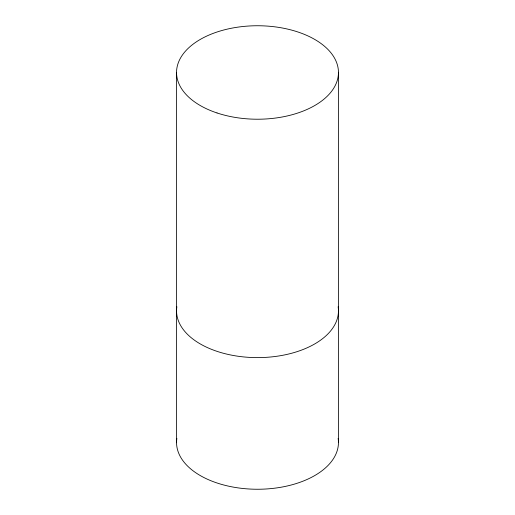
<?xml version="1.0" encoding="UTF-8"?>
<svg xmlns="http://www.w3.org/2000/svg" width="515" height="515" viewBox="0 0 515 515"><rect width="100%" height="100%" fill="white"/><g stroke="black" fill="none" stroke-linecap="round" stroke-linejoin="round"><path stroke-width="0.77" d="M176.548 72.724L176.548 442.752M338.452 442.276L338.452 72.248M338.13 438.374A80.952 46.736 0 0 1 257.494 489.25A80.952 46.736 0 0 1 176.87 438.374M338.13 306.747A80.952 46.736 0 0 1 257.494 357.616A80.952 46.736 0 0 1 176.87 306.74M217.021 112.959A80.952 46.736 0 0 0 338.452 72.486A80.952 46.736 0 0 0 217.027 32.007A80.952 46.736 0 0 0 217.021 112.959"/></g></svg>
